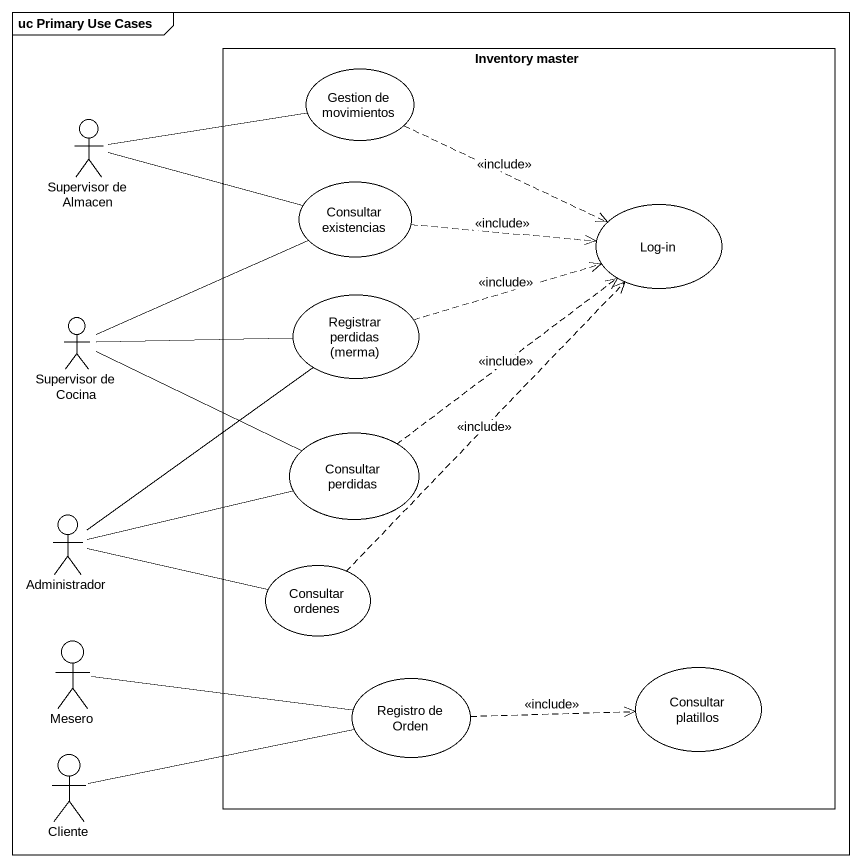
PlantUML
@startuml
mainframe uc Primary Use Cases
rectangle "Inventory master" as Inventory_master {
  usecase "Gestion de movimientos" as Gestion_de_movimientos
  usecase "Consultar existencias" as Consultar_existencias
  usecase "Log-in" as Log_in
  usecase "Registrar perdidas (merma)" as Registrar_perdidas_merma
  usecase "Consultar perdidas" as Consultar_perdidas
  usecase "Consultar ordenes" as Consultar_ordenes
  usecase "Registro de Orden" as Registro_de_Orden
  usecase "Consultar platillos" as Consultar_platillos
}
actor "Supervisor de Almacen" as Supervisor_de_Almacen
actor "Supervisor de Cocina" as Supervisor_de_Cocina
actor Administrador
actor Mesero
actor Cliente
Gestion_de_movimientos .right.> Log_in : <<include>>
Supervisor_de_Almacen -right- Gestion_de_movimientos
Supervisor_de_Almacen -right- Consultar_existencias
Consultar_existencias .right.> Log_in : <<include>>
Supervisor_de_Cocina -right- Consultar_existencias
Registrar_perdidas_merma .right.> Log_in : <<include>>
Registrar_perdidas_merma -left- Supervisor_de_Cocina
Consultar_perdidas .up.> Log_in : <<include>>
Consultar_perdidas -left- Supervisor_de_Cocina
Administrador -up- Registrar_perdidas_merma
Administrador -right- Consultar_perdidas
Administrador -right- Consultar_ordenes
Consultar_ordenes .up.> Log_in : <<include>>
Registro_de_Orden -left- Mesero
Registro_de_Orden .right.> Consultar_platillos : <<include>>
Cliente -right- Registro_de_Orden
@enduml
